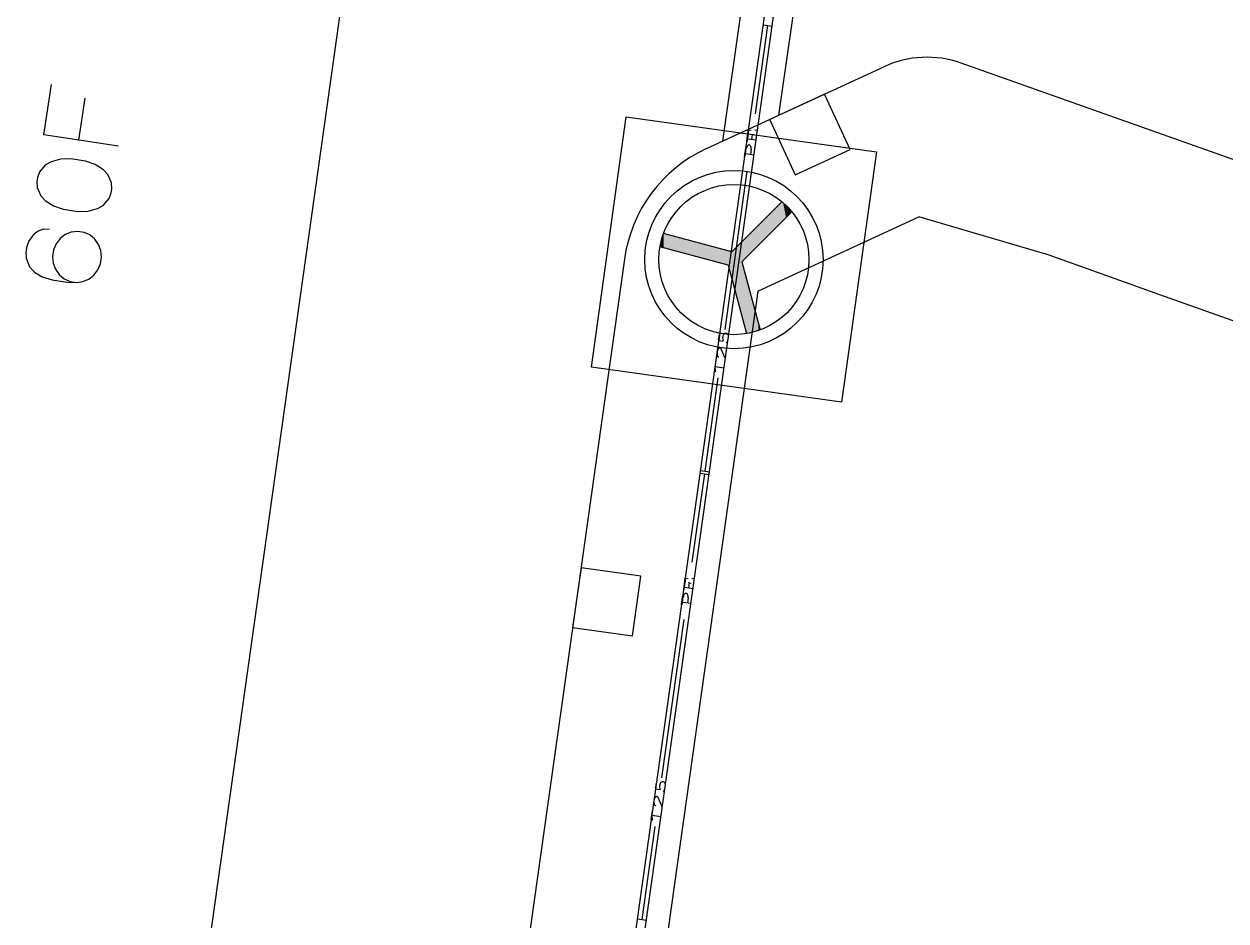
# Model space of a CAD drawing. Header units: inches. Extents: x 0.0008 to 0.0144, y 0.0003 to 0.0113.
# Drawn here: x 0.008859 to 0.009486, y 0.00646 to 0.006928 of the extents above; entities that cross this region are included whole.
import ezdxf

# ---------------------------------------------------------------- set-up
doc = ezdxf.new("R2010")
doc.units = ezdxf.units.IN
doc.header["$MEASUREMENT"] = 0
for name, pattern in [('PUNKT', [6.35, 0, -6.35]), ('STRICHPUNKT', [25.4, 12.7, -6.35, 0, -6.35]), ('VERDECKT', [9.524999999999999, 6.35, -3.175])]:
    doc.linetypes.add(name, pattern=pattern)
doc.layers.add('Standard', color=7, linetype='Continuous')

# ---------------------------------------------------------------- blocks, each defined once
blk = doc.blocks.new('*U598')
at = {"layer": 'Standard', "color": 4, "linetype": 'ByBlock'}
for points in [[(0.2350633370677194, 0.1733483502171541), (0.2347749205539533, 0.1733235470657057), (0.2350633370677194, 0.173611891459148)], [(0.2346536264602621, 0.1729387420603538), (0.2346025899269234, 0.1731512595310094), (0.2346536264602621, 0.1732022833023489)], [(0.2347040462610396, 0.1729891492533501), (0.2346536264602621, 0.1732022833023489), (0.2347040462610396, 0.173252690495345)], [(0.2347537111320862, 0.1730388017053902), (0.2347040462610396, 0.173252690495345), (0.2347537111320862, 0.173302342947385)], [(0.2347749205539533, 0.1730600058237109), (0.2347537111320862, 0.173302342947385), (0.2347749205539533, 0.1733235470657057)], [(0.2347749205539533, 0.1730600058237109), (0.2347749205539533, 0.1733235470657057), (0.2350633370677194, 0.1733483502171541)], [(0.2334628319736037, 0.1730079934223756), (0.2334516179662421, 0.1730342464917078), (0.2334628319736037, 0.1730851201348755)], [(0.2334766931333206, 0.1730042774780685), (0.2334628319736037, 0.1730851201348755), (0.2334766931333206, 0.1731353371616863)], [(0.2334628319736037, 0.1730079934223756), (0.2334628319736037, 0.1730851201348755), (0.2334766931333206, 0.1730042774780685)], [(0.2334931634529169, 0.1729998620617836), (0.2334766931333206, 0.1731353371616863), (0.2334931634529169, 0.1731847599307548)], [(0.2334766931333206, 0.1730042774780685), (0.2334766931333206, 0.1731353371616863), (0.2334931634529169, 0.1729998620617836)], [(0.233495856301146, 0.1729991401543638), (0.2334931634529169, 0.1731847599307548), (0.233495856301146, 0.17319209632259)], [(0.2334931634529169, 0.1729998620617836), (0.2334931634529169, 0.1731847599307548), (0.233495856301146, 0.1729991401543638)], [(0.233495856301146, 0.1729991401543638), (0.233495856301146, 0.17319209632259), (0.2343525211660115, 0.1727694826803322)], [(0.2343525211660115, 0.1727694826803322), (0.233495856301146, 0.17319209632259), (0.2343525211660115, 0.1729624388485578)], [(0.2345325517188576, 0.1720972632942346), (0.2344007811019808, 0.1729495011696051), (0.2345325517188576, 0.1730812388364284)], [(0.2345948900011067, 0.1728800202886112), (0.2345325517188576, 0.1730812388364284), (0.2345948900011067, 0.1731435615306065)], [(0.2346025899269234, 0.1728877182890142), (0.2345948900011067, 0.1731435615306065), (0.2346025899269234, 0.1731512595310094)], [(0.2334516179662421, 0.1730109997095599), (0.233447596365176, 0.1730120778333167), (0.2334516179662421, 0.1730342464917078)], [(0.2334516179662421, 0.1730109997095599), (0.2334516179662421, 0.1730342464917078), (0.2334628319736037, 0.1730079934223756)], [(0.2343525211660115, 0.1727694826803322), (0.2343525211660115, 0.1729624388485578), (0.2344007811019808, 0.1725892840195075)], [(0.2344007811019808, 0.1725892840195075), (0.2344007811019808, 0.1729495011696051), (0.2345325517188576, 0.1720972632942346)], [(0.2345325517188576, 0.1720972632942346), (0.2345325517188576, 0.172817697594433), (0.2345948900011067, 0.1718644972377993)]]:
    blk.add_solid(points, dxfattribs=at)
at = {"layer": 'Standard', "color": 4, "linetype": 'ByBlock', "extrusion": (0, 0, -1)}
for points in [[(-0.2350633370677194, 0.1733483502171541), (-0.2350633370677194, 0.173611891459148), (-0.235080524888521, 0.1733655337400355)], [(-0.235080524888521, 0.1733655337400355), (-0.2350633370677194, 0.173611891459148), (-0.235080524888521, 0.1735973243212659)], [(-0.235080524888521, 0.1733655337400355), (-0.235080524888521, 0.1735973243212659), (-0.2351189757522061, 0.1734039749888456)], [(-0.2351189757522061, 0.1734039749888456), (-0.235080524888521, 0.1735973243212659), (-0.2351189757522061, 0.1735621758844277)], [(-0.2351189757522061, 0.1734039749888456), (-0.2351189757522061, 0.1735621758844277), (-0.2351555343932671, 0.1734405244881936)], [(-0.2351555343932671, 0.1734405244881936), (-0.2351189757522061, 0.1735621758844277), (-0.2351555343932671, 0.1735250632545851)], [(-0.2351555343932671, 0.1734405244881936), (-0.2351555343932671, 0.1735250632545851), (-0.2351901006070093, 0.1734750820584415)], [(-0.2351901006070093, 0.1734750820584415), (-0.2351555343932671, 0.1735250632545851), (-0.2351901006070093, 0.1734860881548705)], [(-0.2351901006070093, 0.1734750820584415), (-0.2351901006070093, 0.1734860881548705), (-0.2351951076845967, 0.1734800878839783)], [(-0.2346536264602621, 0.1729387420603538), (-0.2346536264602621, 0.1732022833023489), (-0.2347040462610396, 0.1729891492533501)], [(-0.2347040462610396, 0.1729891492533501), (-0.2347040462610396, 0.173252690495345), (-0.2347537111320862, 0.1730388017053902)], [(-0.2347537111320862, 0.1730388017053902), (-0.2347537111320862, 0.173302342947385), (-0.2347749205539533, 0.1730600058237109)], [(-0.2345325517188576, 0.172817697594433), (-0.2345325517188576, 0.1730812388364284), (-0.2345948900011067, 0.1728800202886112)], [(-0.2345948900011067, 0.1728800202886112), (-0.2345948900011067, 0.1731435615306065), (-0.2346025899269234, 0.1728877182890142)], [(-0.2346025899269234, 0.1728877182890142), (-0.2346025899269234, 0.1731512595310094), (-0.2346536264602621, 0.1729387420603538)], [(-0.2344007811019808, 0.1725892840195075), (-0.2343525211660115, 0.1729624388485578), (-0.2344007811019808, 0.1729495011696051)], [(-0.2345948900011067, 0.1718644972377993), (-0.2345325517188576, 0.172817697594433), (-0.2345948900011067, 0.1725849315379987)], [(-0.2345948900011067, 0.1718644972377993), (-0.2345948900011067, 0.1725849315379987), (-0.2346025899269234, 0.1718658333587421)], [(-0.2346025899269234, 0.1718658333587421), (-0.2345948900011067, 0.1725849315379987), (-0.2346025899269234, 0.172556180643644)], [(-0.2346025899269234, 0.1718658333587421), (-0.2346025899269234, 0.172556180643644), (-0.2346536264602621, 0.1718762810280989)], [(-0.2346536264602621, 0.1718762810280989), (-0.2346025899269234, 0.172556180643644), (-0.2346536264602621, 0.1723656143949327)], [(-0.2346536264602621, 0.1718762810280989), (-0.2346536264602621, 0.1723656143949327), (-0.2347040462610396, 0.1718893854250639)], [(-0.2347040462610396, 0.1718893854250639), (-0.2346536264602621, 0.1723656143949327), (-0.2347040462610396, 0.1721773509752529)], [(-0.2347040462610396, 0.1718893854250639), (-0.2347040462610396, 0.1721773509752529), (-0.2347537111320862, 0.1719051106313939)], [(-0.2347537111320862, 0.1719051106313939), (-0.2347040462610396, 0.1721773509752529), (-0.2347537111320862, 0.1719919064015536)], [(-0.2347537111320862, 0.1719051106313939), (-0.2347537111320862, 0.1719919064015536), (-0.2347749205539533, 0.1719127121519025)]]:
    blk.add_solid(points, dxfattribs=at)

msp = doc.modelspace()

# ---------------------------------------------------------------- linework, layer by layer
at = {"layer": 'Standard', "color": 51, "linetype": 'ByBlock'}
for p, q in [((0.009288371611538873, 0.007238988329297799), (0.008948541461943798, 0.004822870927491386)), ((0.008953414754176615, 0.004822185492409771), (0.009292383164755808, 0.007232176119900889)), ((0.008869310841664138, 0.006869985105728122), (0.008873341153293654, 0.006896292344366898)), ((0.008887471657292504, 0.006867202839317204), (0.008890830767023721, 0.006889128910905748)), ((0.008908226875153453, 0.006864023106276173), (0.008869310841664138, 0.006869985105728122)), ((0.008877983318751378, 0.006857265253629653), (0.00887313309087278, 0.006855937186490938)), ((0.008883327135202354, 0.006857482137240122), (0.008877983318751378, 0.006857265253629653)), ((0.008891110341900205, 0.006856289737349728), (0.008883327135202354, 0.006857482137240122)), ((0.008867014214493036, 0.006850661218526867), (0.00886590057797761, 0.006847725134572232)), ((0.008870228664668646, 0.006854311019379633), (0.008867014214493036, 0.006850661218526867)), ((0.00887313309087278, 0.006855937186490938), (0.008870228664668646, 0.006854311019379633)), ((0.008896144134379693, 0.006854482987218748), (0.008891110341900205, 0.006856289737349728)), ((0.00890037431431529, 0.006851763786874571), (0.008896144134379693, 0.006854482987218748)), ((0.00890265869257642, 0.006849342686503004), (0.00890037431431529, 0.006851763786874571)), ((0.00886590057797761, 0.006847725134572232), (0.00886559055400611, 0.006845701500830787)), ((0.00886559055400611, 0.006845701500830787), (0.008865774118607032, 0.006842566683561091)), ((0.008904633046866011, 0.006844897952389977), (0.00890265869257642, 0.006849342686503004)), ((0.008904816611466929, 0.006841763135120279), (0.008904633046866011, 0.006844897952389977)), ((0.008865774118607032, 0.006842566683561091), (0.008867748472896626, 0.006838121949448075)), ((0.008867748472896626, 0.006838121949448075), (0.008870032851157759, 0.006835700849076504)), ((0.008903392950980004, 0.006836803417424214), (0.008904506587495429, 0.006839739501378839)), ((0.008904506587495429, 0.006839739501378839), (0.008904816611466929, 0.006841763135120279)), ((0.008870032851157759, 0.006835700849076504), (0.008874263031093354, 0.006832981648732331)), ((0.008874263031093354, 0.006832981648732331), (0.008879296823572835, 0.00683117489860135)), ((0.008892423846721668, 0.006830199382321421), (0.008897274074600267, 0.00683152744946013)), ((0.008897274074600267, 0.00683152744946013), (0.008900178500804401, 0.006833153616571445)), ((0.008900178500804401, 0.006833153616571445), (0.008903392950980004, 0.006836803417424214)), ((0.008900178500804401, 0.006833153616571445), (0.008900178500804401, 0.006833153616571445)), ((0.0092283772087394, 0.006809035479118312), (0.009254462089280291, 0.006835113836974331)), ((0.008879296823572835, 0.00683117489860135), (0.008887080030270686, 0.006829982498710953)), ((0.008887080030270686, 0.006829982498710953), (0.008892423846721668, 0.006830199382321421)), ((0.00923356502830148, 0.006803846361985552), (0.00925964990884239, 0.006829924719841666)), ((0.00886629620994892, 0.006819673202287863), (0.008864204492577597, 0.006818108928557665)), ((0.008869074913407543, 0.006820738713951023), (0.00886629620994892, 0.006819673202287863)), ((0.008872237514395965, 0.006820627001734905), (0.008869074913407543, 0.006820738713951023)), ((0.008883622820341965, 0.006819245202132563), (0.008880498971504723, 0.006817963320412052)), ((0.008886950345635553, 0.00681964671702374), (0.008883622820341965, 0.006819245202132563)), ((0.008890258208482141, 0.006819139947070315), (0.008886950345635553, 0.00681964671702374)), ((0.008893312912680796, 0.006817760664269023), (0.008890258208482141, 0.006819139947070315)), ((0.008860251941216861, 0.006810854527803126), (0.008861450834324441, 0.006814347111036653)), ((0.008861450834324441, 0.006814347111036653), (0.008864204492577597, 0.006818108928557665)), ((0.008875682314068161, 0.006813171323266232), (0.008874319272137984, 0.006809993846086909)), ((0.008877791980729563, 0.00681589267988944), (0.008875682314068161, 0.006813171323266232)), ((0.008880498971504723, 0.006817963320412052), (0.008877791980729563, 0.00681589267988944)), ((0.008895909720766483, 0.006815602368629075), (0.008893312912680796, 0.006817760664269023)), ((0.00889787265401004, 0.006812816288172233), (0.008895909720766483, 0.006815602368629075)), ((0.008899070850195229, 0.006809588161595599), (0.00889787265401004, 0.006812816288172233)), ((0.0092283772087394, 0.006809035479118312), (0.009192750248076614, 0.006818586469393307)), ((0.008860251941216861, 0.006810854527803126), (0.008859941917245363, 0.006808830894061685)), ((0.008859941917245363, 0.006808830894061685), (0.008860125481846271, 0.006805696076791983)), ((0.008874319272137984, 0.006809993846086909), (0.00887379223138643, 0.006806553668726448)), ((0.00887379223138643, 0.006806553668726448), (0.008874141494929802, 0.006803113863571244)), ((0.008899420113738591, 0.006806148356440393), (0.008899070850195229, 0.006809588161595599)), ((0.009226477211260294, 0.006801948137020953), (0.009190850250597482, 0.006811499127295933)), ((0.008860125481846271, 0.006805696076791983), (0.008861842802610945, 0.006801176808486468)), ((0.008861842802610945, 0.006801176808486468), (0.008864434878395886, 0.006798294342371816)), ((0.008874141494929802, 0.006803113863571244), (0.008875339691114984, 0.006799885736994618)), ((0.008897530031056866, 0.006799530701900626), (0.008898893072987035, 0.00680270817907994)), ((0.008898893072987035, 0.00680270817907994), (0.008899420113738591, 0.006806148356440393)), ((0.009226477211260294, 0.006801948137020953), (0.009236019291382153, 0.006766318788889737)), ((0.00923356502830148, 0.006803846361985552), (0.009243107108423358, 0.00676821701385443)), ((0.008864434878395886, 0.006798294342371816), (0.008868452121703929, 0.006795918433751878)), ((0.008868452121703929, 0.006795918433751878), (0.008873648186812074, 0.006794304291832236)), ((0.008873648186812074, 0.006794304291832236), (0.008881431393509925, 0.00679311189194185)), ((0.008875339691114984, 0.006799885736994618), (0.008877302624358548, 0.00679709965653776)), ((0.008877302624358548, 0.00679709965653776), (0.008879899432444232, 0.006794941360897819)), ((0.008879899432444232, 0.006794941360897819), (0.008882954136642897, 0.006793562078096527)), ((0.008889589524783062, 0.006793456823034279), (0.008892713373620303, 0.006794738704754791)), ((0.008892713373620303, 0.006794738704754791), (0.008895420364395456, 0.006796809345277409)), ((0.008895420364395456, 0.006796809345277409), (0.008897530031056866, 0.006799530701900626)), ((0.008881431393509925, 0.00679311189194185), (0.008886261999489484, 0.006793055308143103)), ((0.008882954136642897, 0.006793562078096527), (0.008886261999489484, 0.006793055308143103)), ((0.008886261999489484, 0.006793055308143103), (0.008889589524783062, 0.006793456823034279))]:
    msp.add_line(p, q, dxfattribs=at)
at = {"layer": 'Standard', "color": 51, "linetype": 'VERDECKT'}
for p, q in [((0.009275710155708971, 0.007235698193661374), (0.009223512235065555, 0.006866678367554996)), ((0.009300531346706697, 0.007217533468392161), (0.009252816927919287, 0.006880210092718098))]:
    msp.add_line(p, q, dxfattribs=at)
at = {"layer": 'Standard', "color": 4, "linetype": 'STRICHPUNKT'}
msp.add_line((0.009044238758435928, 0.007079130263340118), (0.008712006432273375, 0.004717031710164615), dxfattribs=at)
at = {"layer": 'Standard', "color": 7, "linetype": 'ByBlock'}
for p, q in [((0.009240642117913764, 0.006880987847795413), (0.00924712664126292, 0.006927069270169591)), ((0.009244550760553276, 0.006927431745061767), (0.009244690017829432, 0.006927412148942282)), ((0.009244690017829432, 0.006927412148942282), (0.009249424007430921, 0.006926745987514878)), ((0.009276743191446103, 0.006891263294700464), (0.009248150735667331, 0.006878054454609725)), ((0.009290083130531654, 0.006862360002135216), (0.00927687429044092, 0.006890952457914035)), ((0.00924828183466213, 0.006877743617823295), (0.009261490674752846, 0.006849151162044504)), ((0.009236164680025204, 0.006866827943891967), (0.009237020505441847, 0.00687290975598196)), ((0.009236476567824692, 0.006866784055409067), (0.009237299476879153, 0.006872631951649446)), ((0.009237020505441847, 0.00687290975598196), (0.009236884854583701, 0.006872928844610563)), ((0.009237299476879153, 0.006872631951649446), (0.009238498295608433, 0.006872463255293279)), ((0.009238440837445306, 0.006870324410527019), (0.00924000027644274, 0.006870104968112497)), ((0.009238838983972595, 0.006867644358004173), (0.00923920106395656, 0.006870217432349941)), ((0.009241758101461345, 0.006872243087063678), (0.009240436651495602, 0.006872429039942649)), ((0.009236193936019918, 0.006868016566029122), (0.009236329261836098, 0.006867997523140047)), ((0.009236641149635587, 0.006867953634657142), (0.009241067182897567, 0.006867330808482241)), ((0.009235045523711138, 0.006858874805005055), (0.009235605101868173, 0.006862851374448512)), ((0.009235108206848263, 0.006860297271115433), (0.009235243021884209, 0.006860278300102747)), ((0.009235362284757492, 0.006858830230764606), (0.009235921862914524, 0.006862806800208062)), ((0.009235559782930563, 0.006860233725862299), (0.009239981453725909, 0.006859611513568547)), ((0.00923843158505102, 0.006862453635072193), (0.00923806950506706, 0.006859880560726425)), ((0.009261490674752846, 0.006849151162044504), (0.009290083130531654, 0.006862360002135216)), ((0.009224809347705913, 0.006768474324130547), (0.009236428823554917, 0.006851046619044681)), ((0.009222043560650638, 0.006766478044407088), (0.009221516898855784, 0.006762735390813249)), ((0.009221516898855784, 0.006762735390813249), (0.009223880423586269, 0.006762402798403736)), ((0.009221785931074, 0.006765255433869555), (0.009221771511080461, 0.006765476306104638)), ((0.009220990237060928, 0.006758992737219406), (0.009220298993455181, 0.006754080504377489)), ((0.009220862124080772, 0.006759010765126713), (0.009220990237060928, 0.006758992737219406)), ((0.009221344522423099, 0.006758400315615531), (0.009221182872095161, 0.00675817086721813)), ((0.009224904211744477, 0.006753432463497103), (0.009222888322823964, 0.006758248545229386)), ((0.009225381032488074, 0.006758374869671012), (0.009225735370958417, 0.006758325007579826)), ((0.009219245669865468, 0.006746595197189804), (0.009219936913471217, 0.00675150743003172)), ((0.009220298993455181, 0.006754080504377489), (0.009220171205516992, 0.006754098486545272)), ((0.009225044452394637, 0.00675341272899839), (0.009224904211744477, 0.006753432463497103)), ((0.009219574833487251, 0.006748934355685956), (0.00921944738606922, 0.006748952289936146)), ((0.009224320632946866, 0.006748266532389264), (0.009219574833487251, 0.006748934355685956)), ((0.009219574833487251, 0.006748934355685956), (0.009219670838708787, 0.00674629682013092)), ((0.009214407777257516, 0.006694556915652173), (0.009221254380590637, 0.006743211412372114)), ((0.009211649876563689, 0.006693513717374189), (0.009211773655650953, 0.006693496299327173)), ((0.009211847281867627, 0.006694917225540315), (0.009211971153824024, 0.006694899794424866)), ((0.009211971153824024, 0.006694899794424866), (0.009216720528745271, 0.00669423146799343)), ((0.009207725755735283, 0.006647071998180302), (0.00921421027908444, 0.00669315342055448)), ((0.009211773655650953, 0.006693496299327173), (0.009216523123441334, 0.006692827959827304)), ((0.009149652298388046, 0.006644219436420524), (0.009145265513865715, 0.006613030366130468)), ((0.009180841368678123, 0.006639832651898185), (0.009149652298388046, 0.006644219436420524)), ((0.00917645458415578, 0.006608643581608118), (0.009180841368678123, 0.006639832651898185)), ((0.009203248317846729, 0.006632912094276862), (0.009204104143263366, 0.006638993906366854)), ((0.009203560205646211, 0.006632868205793957), (0.009204383114700673, 0.006638716102034334)), ((0.009204104143263366, 0.006638993906366854), (0.009203983970594114, 0.006639010816922985)), ((0.009204383114700673, 0.006638716102034334), (0.009205581933429952, 0.00663854740567817)), ((0.00920885721747176, 0.006638325059376103), (0.009207520289317117, 0.006638513190327539)), ((0.009203293052030334, 0.006634098538341547), (0.009203412899657619, 0.006634081673524937)), ((0.009203724787457106, 0.006634037785042031), (0.00920816629890798, 0.006633412780794661)), ((0.009205524475266827, 0.00663640856091191), (0.009207083914264263, 0.006636189118497385)), ((0.009205922621794115, 0.006633728508389063), (0.009206284701778079, 0.006636301582734831)), ((0.009202129161532657, 0.006624958955389949), (0.009202688739689692, 0.006628935524833406)), ((0.009202207322858676, 0.006626379243427859), (0.009202326659705728, 0.006626362450487638)), ((0.009202445922579012, 0.006624914381149496), (0.009203005500736048, 0.006628890950592953)), ((0.009202643420752082, 0.006626317876247188), (0.009207080569736322, 0.006625693485880972)), ((0.009205515222872539, 0.006628537785457083), (0.009205153142888578, 0.006625964711111315)), ((0.009145265513865715, 0.006613030366130468), (0.00917645458415578, 0.006608643581608118)), ((0.009191892985527432, 0.006534558474515438), (0.009203512461376436, 0.00661713076942957)), ((0.009189127198472157, 0.006532562194791981), (0.009188600536677303, 0.006528819541198137)), ((0.009188869568895523, 0.006531339584254449), (0.009188861199299965, 0.006531491248861555)), ((0.009188073874882447, 0.006525076887604295), (0.0091873826312767, 0.006520164654762378)), ((0.009187961240091188, 0.006525092737439137), (0.009188073874882447, 0.006525076887604295)), ((0.009188428160244618, 0.006524484466000421), (0.009188266509916682, 0.006524255017603024)), ((0.009188600536677303, 0.006528819541198137), (0.009190964061407788, 0.006528486948788626)), ((0.009191987849565996, 0.006519516613881992), (0.009189971960645483, 0.006524332695614276)), ((0.009192464670309599, 0.006524459020055906), (0.009192834486968834, 0.006524406979892252)), ((0.0091873826312767, 0.006520164654762378), (0.009187270321527405, 0.006520180458857696)), ((0.00919214356840505, 0.006519494701310815), (0.009191987849565996, 0.006519516613881992)), ((0.009186329307686989, 0.006512679347574693), (0.009187020551292736, 0.006517591580416615)), ((0.009186658471308772, 0.006515018506070846), (0.009186546502079633, 0.00651503426224857)), ((0.00919141974895728, 0.006514348504701685), (0.009186658471308772, 0.006515018506070846)), ((0.009186658471308772, 0.006515018506070846), (0.009186754476530307, 0.006512380970515815)), ((0.009181491415079035, 0.006460641066037063), (0.009188338018412156, 0.006509295562757008)), ((0.009178946397878038, 0.00646099919785274), (0.009179054791645543, 0.006460983944809756)), ((0.009179054791645543, 0.006460983944809756), (0.009183819644755684, 0.006460313440305854))]:
    msp.add_line(p, q, dxfattribs=at)
at = {"layer": 'Standard', "color": 2, "linetype": 'ByBlock'}
for p, q in [((0.01053331272169375, 0.00648775600181993), (0.009348038999558906, 0.006907414742762213)), ((0.009215111870516098, 0.006862798898966189), (0.009307682226525862, 0.006905549875579319)), ((0.009172288144517083, 0.006805155309244366), (0.008875435637686425, 0.004694599467221571))]:
    msp.add_line(p, q, dxfattribs=at)
at = {"layer": 'Standard', "color": 51, "linetype": 'PUNKT'}
for p, q in [((0.009155094870482555, 0.006748754386342724), (0.00917328420973483, 0.006879321604992835)), ((0.009173284209734936, 0.006879321604992815), (0.009303851428385027, 0.006861132265740539)), ((0.009303851428385027, 0.006861132265740539), (0.009285662089132602, 0.006730565047090235)), ((0.009285662089132602, 0.006730565047090235), (0.009155094870482555, 0.006748754386342724))]:
    msp.add_line(p, q, dxfattribs=at)
at = {"layer": 'Standard', "color": 100, "linetype": 'ByBlock'}
for p, q in [((0.00924189806646772, 0.0067884378844813), (0.009326039244823264, 0.00682729608599561)), ((0.009392187116443351, 0.006807836113694606), (0.009326039244823264, 0.00682729608599561)), ((0.009451808312589892, 0.006786538152127646), (0.009391564169526072, 0.006808058643606119)), ((0.00924189806646772, 0.006788437884481303), (0.008949051936972787, 0.004706366501564145)), ((0.01050618551558285, 0.006413644875597063), (0.009451808312589892, 0.006786538152127646))]:
    msp.add_line(p, q, dxfattribs=at)
at = {"layer": 'Standard', "color": 7, "linetype": 'ByBlock'}
for points in [[(0.00923843645829789, 0.006862452949314646), (0.009238470094648567, 0.006862867061353327), (0.00923845412112796, 0.006863272058444296), (0.009238389151589508, 0.006863652376776472), (0.00923827768277614, 0.00686399340092963), (0.009238123998371837, 0.006864282025536819), (0.00923793400438208, 0.00686450715891624), (0.009237715002169331, 0.006864660149318382), (0.009237475407865814, 0.006864735117407889), (0.009237224428946249, 0.006864729182203127), (0.009236971710389763, 0.006864642571790676), (0.009236726964028755, 0.006864478614560126), (0.009236499595328627, 0.006864243611295898), (0.009236298341941007, 0.006863946593041633), (0.009236130937920724, 0.006863598974042287), (0.009236003816510394, 0.006863214113101051), (0.009235921862914527, 0.006862806800208062)], [(0.009221450822600607, 0.00676319628178257), (0.009221657637123933, 0.006763887225789858), (0.009221775908958165, 0.006764612048758598), (0.009221800553138721, 0.006765339587739894)], [(0.009223552983613095, 0.00676384907847763), (0.00922359174892348, 0.006763342398583614), (0.009223705126477483, 0.00676287486895192), (0.009223887539568269, 0.006762469485983571)], [(0.009224330222235299, 0.006766150185214799), (0.009224098244072476, 0.00676588517455563), (0.009223899815839855, 0.006765562633878898), (0.009223742608131792, 0.006765195031565051), (0.009223632698090347, 0.006764796577931835), (0.00922357433448261, 0.006764382675909319), (0.009223569773457087, 0.00676396932561239)], [(0.009225684216724529, 0.006766418377916661), (0.009225347868960877, 0.006766485401504304), (0.009225000948041184, 0.006766452662809052), (0.009224654798179945, 0.006766321232376854), (0.009224320738378268, 0.006766095407945115)], [(0.009225605880733928, 0.006761251540469232), (0.00922600486559028, 0.006761824718131098), (0.009226324069502878, 0.006762510524331495)], [(0.009226644757954426, 0.00676479054848785), (0.009226564223279138, 0.006765254934445192), (0.009226420094913158, 0.006765667697480334), (0.009226218979493422, 0.006766009917129591), (0.009225970095861421, 0.006766265906536595), (0.009225684852484784, 0.006766423931515221)], [(0.009221172732414929, 0.006758112805878188), (0.009220946535735823, 0.006757680696256677), (0.00922077489840504, 0.006757196558641114), (0.009220664952705224, 0.006756680511069346), (0.00922062126736163, 0.006756153997577633), (0.00922064565769158, 0.006755638897107024), (0.00922073711017005, 0.006755156614337575)], [(0.00922289725160757, 0.006758296995286587), (0.009222748318238393, 0.006758519020411511), (0.009222571926814973, 0.006758684077457524), (0.009222374456556028, 0.00675878619711513), (0.009222163048999114, 0.006758821686213661), (0.00922194534972596, 0.006758789261285256), (0.009221729231859039, 0.006758690094981665), (0.009221522511329058, 0.006758527773665125), (0.009221332664210815, 0.006758308167707122)], [(0.00922071772664368, 0.006755030685884996), (0.009220823865044366, 0.006754745218813697), (0.0092209646847397, 0.006754506247841538), (0.009221135048670575, 0.006754322490555964), (0.009221328742013271, 0.006754200650366146), (0.009221538698894327, 0.006754145171964674)], [(0.00920552009611941, 0.006628537099699535), (0.009205553732470086, 0.00662895121173822), (0.009205537758949481, 0.006629356208829189), (0.009205472789411027, 0.006629736527161363), (0.009205361320597662, 0.006630077551314523), (0.009205207636193358, 0.006630366175921709), (0.009205017642203599, 0.00663059130930113), (0.00920479863999085, 0.006630744299703272), (0.009204559045687335, 0.006630819267792784), (0.009204308066767768, 0.006630813332588015), (0.009204055348211284, 0.006630726722175571), (0.009203810601850276, 0.006630562764945019), (0.009203583233150146, 0.006630327761680787), (0.009203381979762526, 0.006630030743426527), (0.009203214575742243, 0.006629683124427181), (0.009203087454331913, 0.006629298263485941), (0.009203005500736048, 0.006628890950592953)], [(0.009188560096383799, 0.00652935047358883), (0.009188752514597338, 0.006530021356368437), (0.009188862007766752, 0.00653072179482552), (0.00918888419096024, 0.006531423738124787)], [(0.009191413860056818, 0.006532234335599689), (0.009191181881893995, 0.006531969324940519), (0.009190983453661374, 0.006531646784263788), (0.00919082624595331, 0.006531279181949945), (0.009190716335911871, 0.006530880728316724), (0.009190657972304134, 0.006530466826294208), (0.009190653411278607, 0.006530053475997283)], [(0.009192767854546051, 0.006532502528301555), (0.009192431506782396, 0.006532569551889193), (0.009192084585862704, 0.006532536813193945), (0.009191738436001467, 0.006532405382761744), (0.009191404376199787, 0.006532179558330004)], [(0.00919373444617042, 0.006530805491271083), (0.009193677557439413, 0.006531210876180618), (0.00919357290298919, 0.006531582620969036), (0.00919342401052989, 0.006531908194799304), (0.009193235898954042, 0.00653217662317296), (0.00919301490915889, 0.006532378857860397), (0.009192768490306303, 0.00653250808190011)], [(0.009188256370236448, 0.006524196956263083), (0.009188030173557342, 0.006523764846641567), (0.009187858536226558, 0.006523280709026004), (0.009187748590526745, 0.006522764661454236), (0.009187704905183154, 0.006522238147962523), (0.009187729295513099, 0.006521723047491912), (0.009187820747991574, 0.006521240764722465)], [(0.009189980889429095, 0.006524381145671476), (0.009189831956059913, 0.006524603170796402), (0.009189655564636492, 0.006524768227842414), (0.00918945809437755, 0.00652487034750002), (0.009189246686820633, 0.006524905836598551), (0.009189028987547481, 0.006524873411670145), (0.00918881286968056, 0.006524774245366556), (0.00918860614915058, 0.006524611924050016), (0.009188416302032335, 0.006524392318092011)], [(0.009190636621434614, 0.006529933228862524), (0.009190675386745, 0.006529426548968503), (0.009190788764299003, 0.006528959019336815), (0.009190971177389788, 0.006528553636368461)], [(0.009192689518555449, 0.006527335690854122), (0.00919310568923092, 0.006527939283667433), (0.009193433343278466, 0.006528664716120791)], [(0.0091878013644652, 0.00652111483626989), (0.00918790750286589, 0.006520829369198591), (0.00918804832256122, 0.006520590398226429), (0.009188218686492094, 0.006520406640940855), (0.009188412379834796, 0.006520284800751035), (0.009188622336715847, 0.006520229322349563)]]:
    msp.add_lwpolyline(points, dxfattribs=at)
at = {"layer": 'Standard', "color": 51, "linetype": 'ByBlock'}
for radius in [4.651293700787401e-05, 3.917533464566929e-05]:
    msp.add_circle((0.009229473149433731, 0.006804943326041638), radius, dxfattribs=at)
at = {"layer": 'Standard', "color": 2, "linetype": 'ByBlock'}
for centre, radius, start, end in [((0.009330152010755129, 0.006856895175959819), 5.359263940494488e-05, 70.50295084605133, 114.788506122253), ((0.009246557118145291, 0.006794709278600543), 7.499999999999606e-05, 114.788506122262, 171.9937912561195)]:
    msp.add_arc(centre, radius, start, end, dxfattribs=at)

# ---------------------------------------------------------------- block references
at = {"layer": 'Standard', "color": 4, "linetype": 'ByBlock', "xscale": 0.03937007874015748, "yscale": 0.03937007874015748, "zscale": 0.03937007874015748}
msp.add_blockref('*U598', (0, 0), dxfattribs=at)

doc.saveas('drawing.dxf')
